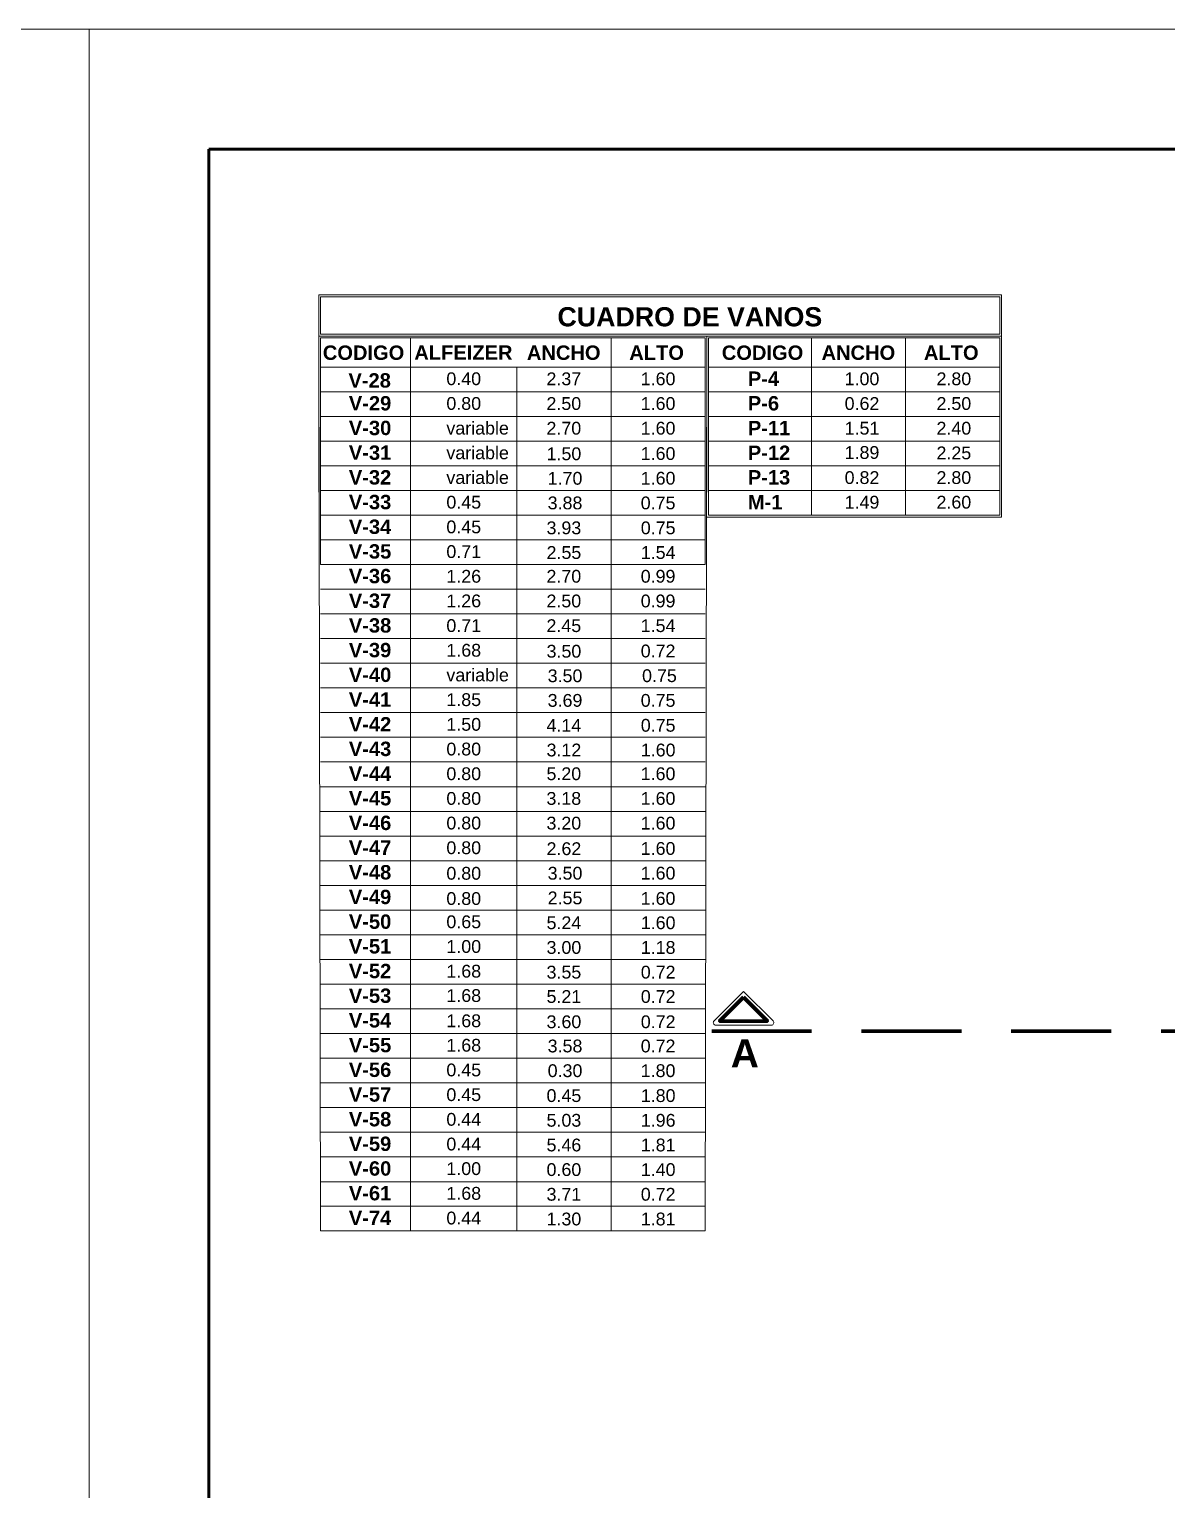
# Model space of a CAD drawing. Header units: inches. Extents: x 140 to 978, y -82 to 38.
# Drawn here: x 671.15 to 685.39, y 13.37 to 31.65 of the extents above; entities that cross this region are included whole.
import ezdxf

# ---------------------------------------------------------------- set-up
doc = ezdxf.new("R2010")
doc.units = ezdxf.units.IN
doc.header["$MEASUREMENT"] = 0
doc.linetypes.add('DASHED', pattern=[0.75, 0.5, -0.25])
for name, color, linetype, lineweight in [('UNSAAC CUBIERTAS', 22, 'Continuous', 0), ('UNSAAC- ROTULO', 7, 'Continuous', 60), ('UNSAAC-CORTE ESTRUCTURA', 7, 'Continuous', 70), ('UNSAAC-LINEA DE CORTE', 7, 'Continuous', 70), ('UNSAAC-TEXTOS', 250, 'Continuous', 0)]:
    doc.layers.add(name, color=color, linetype=linetype, lineweight=lineweight)
doc.styles.add('Estilo_Generado_1', font='arial.ttf')
doc.styles.add('Estilo_Generado_3', font='')
doc.styles.get("Standard").update_dxf_attribs({"font": 'arial.ttf'})
doc.styles.get('Estilo_Generado_3').set_extended_font_data('Arial', bold=True)

msp = doc.modelspace()

# ---------------------------------------------------------------- linework, layer by layer
at = {"layer": 'UNSAAC CUBIERTAS', "ltscale": 1.75}
msp.add_lwpolyline([(680.458, 19.24), (680.088, 19.609), (679.719, 19.24, 0.668179), (679.74, 19.188), (680.437, 19.188, 0.668179)], format="xyb", close=True, dxfattribs=at)
at = {"layer": 'UNSAAC- ROTULO', "color": 5, "lineweight": 0, "flags": 128}
for points in [[(595.395, 31.651), (671.895, 31.651), (671.895, -22.349), (595.395, -22.349)], [(671.895, 31.651), (748.395, 31.651), (748.395, -22.349), (671.895, -22.349)]]:
    msp.add_lwpolyline(points, close=True, dxfattribs=at)
at = {"layer": 'UNSAAC- ROTULO'}
msp.add_lwpolyline([(673.395, 30.151), (746.895, 30.151), (746.895, -20.849), (673.395, -20.849)], close=True, dxfattribs=at)
at = {"layer": 'UNSAAC-CORTE ESTRUCTURA', "ltscale": 2.5}
msp.add_lwpolyline([(680.088, 19.538), (679.788, 19.238), (680.388, 19.238)], close=True, dxfattribs=at)
at = {"layer": 'UNSAAC-LINEA DE CORTE', "linetype": 'DASHED', "ltscale": 2.5}
msp.add_line((679.691, 19.113), (739.094, 19.113), dxfattribs=at)
at = {"layer": 'UNSAAC-TEXTOS', "linetype": 'Continuous'}
for p, q in [((674.771, 28.327), (683.319, 28.327)), ((674.771, 25.858), (674.771, 28.327)), ((674.792, 27.836), (674.792, 28.303)), ((674.792, 28.303), (683.298, 28.303)), ((683.298, 27.836), (683.298, 28.303)), ((683.319, 27.812), (683.319, 28.327)), ((679.867, 27.812), (674.771, 27.812)), ((674.792, 16.612), (674.771, 27.788)), ((674.792, 27.836), (683.298, 27.836)), ((674.792, 27.788), (679.609, 27.788)), ((674.792, 24.952), (674.792, 27.788)), ((675.92, 24.952), (675.92, 27.788)), ((678.429, 24.952), (678.429, 27.788)), ((679.609, 24.952), (679.609, 27.788)), ((679.609, 16.612), (679.63, 27.788)), ((679.63, 25.858), (679.63, 27.812)), ((679.651, 27.788), (680.938, 27.788)), ((679.651, 25.57), (679.651, 27.788)), ((683.319, 27.812), (679.867, 27.812)), ((680.938, 25.57), (680.938, 27.788)), ((680.938, 27.788), (683.298, 27.788)), ((682.118, 25.57), (682.118, 27.788)), ((683.298, 25.57), (683.298, 27.788)), ((683.298, 25.57), (683.298, 27.788)), ((683.319, 25.858), (683.319, 27.812)), ((683.319, 25.546), (683.319, 27.788)), ((679.609, 27.423), (674.792, 27.423)), ((677.249, 16.612), (677.249, 27.423)), ((680.938, 27.423), (679.651, 27.423)), ((683.298, 27.423), (680.938, 27.423)), ((679.609, 27.114), (674.792, 27.114)), ((683.298, 27.114), (679.651, 27.114)), ((679.609, 26.806), (674.792, 26.806)), ((683.298, 26.806), (679.651, 26.806)), ((679.609, 26.497), (674.792, 26.497)), ((679.609, 26.497), (674.792, 26.497)), ((679.609, 26.497), (674.792, 26.497)), ((683.298, 26.497), (679.651, 26.497)), ((683.298, 26.497), (679.651, 26.497)), ((679.609, 26.188), (674.792, 26.188)), ((683.298, 26.188), (679.651, 26.188)), ((679.609, 25.879), (674.792, 25.879)), ((683.298, 25.879), (679.651, 25.879)), ((683.298, 25.879), (679.651, 25.879)), ((679.609, 25.57), (674.792, 25.57)), ((679.63, 25.546), (683.319, 25.546)), ((683.298, 25.57), (679.651, 25.57)), ((679.609, 25.261), (674.792, 25.261)), ((675.92, 22.481), (675.92, 25.317)), ((678.429, 22.481), (678.429, 25.317)), ((679.609, 24.952), (674.792, 24.952)), ((679.609, 24.643), (674.792, 24.643)), ((679.609, 24.334), (674.792, 24.334)), ((679.609, 24.026), (674.792, 24.026)), ((679.609, 24.026), (674.792, 24.026)), ((679.609, 24.026), (674.792, 24.026)), ((679.609, 23.717), (674.792, 23.717)), ((679.609, 23.408), (674.792, 23.408)), ((679.609, 23.099), (674.792, 23.099)), ((679.609, 22.79), (674.792, 22.79)), ((675.92, 20.01), (675.92, 22.846)), ((678.429, 20.01), (678.429, 22.846)), ((679.609, 22.481), (674.792, 22.481)), ((679.609, 22.172), (674.792, 22.172)), ((675.92, 19.392), (675.92, 22.228)), ((675.92, 19.392), (675.92, 22.228)), ((675.92, 19.392), (675.92, 22.228)), ((678.429, 19.392), (678.429, 22.228)), ((678.429, 19.392), (678.429, 22.228)), ((678.429, 19.392), (678.429, 22.228)), ((679.609, 21.863), (674.792, 21.863)), ((675.92, 16.612), (675.92, 21.919)), ((678.429, 16.612), (678.429, 21.919)), ((679.609, 21.554), (674.792, 21.554)), ((679.609, 21.554), (674.792, 21.554)), ((679.609, 21.554), (674.792, 21.554)), ((679.609, 21.246), (674.792, 21.246)), ((679.609, 20.937), (674.792, 20.937)), ((679.609, 20.628), (674.792, 20.628)), ((679.609, 20.319), (674.792, 20.319)), ((679.609, 20.01), (674.792, 20.01)), ((679.609, 20.01), (674.792, 20.01)), ((679.609, 19.701), (674.792, 19.701)), ((679.609, 19.701), (674.792, 19.701)), ((679.609, 19.392), (674.792, 19.392)), ((679.609, 19.392), (674.792, 19.392)), ((679.609, 19.392), (674.792, 19.392)), ((679.609, 19.392), (674.792, 19.392)), ((679.609, 19.083), (674.792, 19.083)), ((679.609, 19.083), (674.792, 19.083)), ((679.609, 19.083), (674.792, 19.083)), ((679.609, 18.774), (674.792, 18.774)), ((679.609, 18.465), (674.792, 18.465)), ((679.609, 18.156), (674.792, 18.156)), ((679.609, 17.847), (674.792, 17.847)), ((679.609, 17.847), (674.792, 17.847)), ((679.609, 17.538), (674.792, 17.538)), ((679.609, 17.538), (674.792, 17.538)), ((679.609, 17.229), (674.792, 17.229)), ((679.609, 17.229), (674.792, 17.229)), ((679.609, 17.229), (674.792, 17.229)), ((679.609, 17.229), (674.792, 17.229)), ((679.609, 16.921), (674.792, 16.921)), ((679.609, 16.921), (674.792, 16.921)), ((679.609, 16.921), (674.792, 16.921)), ((679.609, 16.921), (674.792, 16.921)), ((679.609, 16.921), (674.792, 16.921)), ((679.609, 16.921), (674.792, 16.921)), ((679.609, 16.612), (674.792, 16.612)), ((679.609, 16.612), (674.792, 16.612))]:
    msp.add_line(p, q, dxfattribs=at)

# ---------------------------------------------------------------- texts
at = {"layer": 'UNSAAC-CORTE ESTRUCTURA', "insert": (680.281, 19.009), "char_height": 0.35, "width": 0.398, "attachment_point": 3, "rotation": 360}
msp.add_mtext('{\\fSwis721 Ex BT|b1|i0|c0|p34;A}', dxfattribs=at)
at = {"layer": 'UNSAAC-TEXTOS', "linetype": 'Continuous'}
for s, insert, char_height, attachment_point, style in [('{CUADRO DE VANOS}', (679.416, 28.051), 0.24, 5, 'Estilo_Generado_3'), ('CODIGO', (675.331, 27.602), 0.18, 5, 'Estilo_Generado_3'), ('{ALFEIZER}', (676.581, 27.605), 0.18, 5, 'Estilo_Generado_3'), ('{ANCHO}', (677.837, 27.602), 0.18, 5, 'Estilo_Generado_3'), ('{ALTO}', (679, 27.602), 0.18, 5, 'Estilo_Generado_3'), ('{CODIGO}', (680.326, 27.602), 0.18, 5, 'Estilo_Generado_3'), ('{ANCHO}', (681.526, 27.602), 0.18, 5, 'Estilo_Generado_3'), ('{ALTO}', (682.689, 27.602), 0.18, 5, 'Estilo_Generado_3'), ('V-28', (675.142, 27.255), 0.18, 4, 'Estilo_Generado_3'), ('0.40', (676.368, 27.276), 0.16, 4, 'Estilo_Generado_1'), ('2.37', (677.621, 27.275), 0.16, 4, 'Estilo_Generado_1'), ('1.60', (678.801, 27.275), 0.16, 4, 'Estilo_Generado_1'), ('P-4', (680.142, 27.278), 0.18, 4, 'Estilo_Generado_3'), ('1.00', (681.354, 27.275), 0.16, 4, 'Estilo_Generado_1'), ('2.80', (682.504, 27.275), 0.16, 4, 'Estilo_Generado_1'), ('V-29', (675.147, 26.969), 0.18, 4, 'Estilo_Generado_3'), ('P-6', (680.142, 26.969), 0.18, 4, 'Estilo_Generado_3'), ('0.80', (676.368, 26.967), 0.16, 4, 'Estilo_Generado_1'), ('{\\fArial|b0|i0|c0|p34;2.50}', (677.621, 26.966), 0.16, 4, 'Estilo_Generado_1'), ('1.60', (678.801, 26.966), 0.16, 4, 'Estilo_Generado_1'), ('0.62', (681.354, 26.966), 0.16, 4, 'Estilo_Generado_1'), ('2.50', (682.504, 26.966), 0.16, 4, 'Estilo_Generado_1'), ('V-30', (675.147, 26.66), 0.18, 4, 'Estilo_Generado_3'), ('variable', (676.368, 26.658), 0.16, 4, 'Estilo_Generado_1'), ('2.70', (677.621, 26.657), 0.16, 4, 'Estilo_Generado_1'), ('1.60', (678.801, 26.657), 0.16, 4, 'Estilo_Generado_1'), ('P-{\\fArial|b1|i0|c0|p34;11}', (680.142, 26.66), 0.18, 4, 'Estilo_Generado_3'), ('1.51', (681.354, 26.657), 0.16, 4, 'Estilo_Generado_1'), ('{\\fArial|b0|i0|c0|p34;2.40}', (682.504, 26.657), 0.16, 4, 'Estilo_Generado_1'), ('V-31', (675.147, 26.351), 0.18, 4, 'Estilo_Generado_3'), ('variable', (676.368, 26.349), 0.16, 4, 'Estilo_Generado_1'), ('1.50', (677.622, 26.337), 0.16, 4, 'Estilo_Generado_1'), ('1.60', (678.801, 26.34), 0.16, 4, 'Estilo_Generado_1'), ('P-{\\fArial|b1|i0|c0|p34;12}', (680.142, 26.351), 0.18, 4, 'Estilo_Generado_3'), ('1.89', (681.354, 26.353), 0.16, 4, 'Estilo_Generado_1'), ('2.25', (682.504, 26.348), 0.16, 4, 'Estilo_Generado_1'), ('V-32', (675.147, 26.042), 0.18, 4, 'Estilo_Generado_3'), ('variable', (676.368, 26.04), 0.16, 4, 'Estilo_Generado_1'), ('1.70', (677.636, 26.03), 0.16, 4, 'Estilo_Generado_1'), ('1.60', (678.801, 26.031), 0.16, 4, 'Estilo_Generado_1'), ('P-{\\fArial|b1|i0|c0|p34;13}', (680.142, 26.042), 0.18, 4, 'Estilo_Generado_3'), ('0.82', (681.354, 26.039), 0.16, 4, 'Estilo_Generado_1'), ('{\\fArial|b0|i0|c0|p34;2.80}', (682.504, 26.039), 0.16, 4, 'Estilo_Generado_1'), ('V-33', (675.147, 25.733), 0.18, 4, 'Estilo_Generado_3'), ('0.45', (676.368, 25.731), 0.16, 4, 'Estilo_Generado_1'), ('3.88', (677.636, 25.722), 0.16, 4, 'Estilo_Generado_1'), ('0.75', (678.801, 25.722), 0.16, 4, 'Estilo_Generado_1'), ('M-1', (680.142, 25.733), 0.18, 4, 'Estilo_Generado_3'), ('1.49', (681.354, 25.731), 0.16, 4, 'Estilo_Generado_1'), ('2.60', (682.504, 25.731), 0.16, 4, 'Estilo_Generado_1'), ('V-34', (675.147, 25.424), 0.18, 4, 'Estilo_Generado_3'), ('0.45', (676.368, 25.422), 0.16, 4, 'Estilo_Generado_1'), ('{\\fArial|b0|i0|c0|p34;3.93}', (677.622, 25.41), 0.16, 4, 'Estilo_Generado_1'), ('0.75', (678.802, 25.41), 0.16, 4, 'Estilo_Generado_1'), ('V-35', (675.147, 25.115), 0.18, 4, 'Estilo_Generado_3'), ('0.71', (676.368, 25.113), 0.16, 4, 'Estilo_Generado_1'), ('2.55', (677.622, 25.101), 0.16, 4, 'Estilo_Generado_1'), ('1.54', (678.802, 25.101), 0.16, 4, 'Estilo_Generado_1'), ('V-36', (675.147, 24.807), 0.18, 4, 'Estilo_Generado_3'), ('1.26', (676.368, 24.804), 0.16, 4, 'Estilo_Generado_1'), ('2.70', (677.621, 24.804), 0.16, 4, 'Estilo_Generado_1'), ('0.99', (678.801, 24.804), 0.16, 4, 'Estilo_Generado_1'), ('V-37', (675.147, 24.498), 0.18, 4, 'Estilo_Generado_3'), ('1.26', (676.368, 24.496), 0.16, 4, 'Estilo_Generado_1'), ('{\\fArial|b0|i0|c0|p34;2.50}', (677.621, 24.495), 0.16, 4, 'Estilo_Generado_1'), ('0.99', (678.801, 24.495), 0.16, 4, 'Estilo_Generado_1'), ('V-38', (675.147, 24.189), 0.18, 4, 'Estilo_Generado_3'), ('0.71', (676.368, 24.187), 0.16, 4, 'Estilo_Generado_1'), ('2.45', (677.621, 24.186), 0.16, 4, 'Estilo_Generado_1'), ('1.54', (678.801, 24.186), 0.16, 4, 'Estilo_Generado_1'), ('V-39', (675.147, 23.88), 0.18, 4, 'Estilo_Generado_3'), ('1.68', (676.368, 23.878), 0.16, 4, 'Estilo_Generado_1'), ('3.50', (677.622, 23.866), 0.16, 4, 'Estilo_Generado_1'), ('0.72', (678.801, 23.869), 0.16, 4, 'Estilo_Generado_1'), ('V-40', (675.147, 23.571), 0.18, 4, 'Estilo_Generado_3'), ('variable', (676.368, 23.569), 0.16, 4, 'Estilo_Generado_1'), ('3.50', (677.636, 23.559), 0.16, 4, 'Estilo_Generado_1'), ('0.75', (678.818, 23.56), 0.16, 4, 'Estilo_Generado_1'), ('V-41', (675.147, 23.262), 0.18, 4, 'Estilo_Generado_3'), ('1.85', (676.368, 23.26), 0.16, 4, 'Estilo_Generado_1'), ('3.69', (677.636, 23.251), 0.16, 4, 'Estilo_Generado_1'), ('0.75', (678.801, 23.251), 0.16, 4, 'Estilo_Generado_1'), ('V-42', (675.147, 22.953), 0.18, 4, 'Estilo_Generado_3'), ('1.50', (676.368, 22.951), 0.16, 4, 'Estilo_Generado_1'), ('{\\fArial|b0|i0|c0|p34;4.14}', (677.622, 22.939), 0.16, 4, 'Estilo_Generado_1'), ('0.75', (678.802, 22.939), 0.16, 4, 'Estilo_Generado_1'), ('V-43', (675.147, 22.644), 0.18, 4, 'Estilo_Generado_3'), ('0.80', (676.368, 22.642), 0.16, 4, 'Estilo_Generado_1'), ('3.12', (677.622, 22.63), 0.16, 4, 'Estilo_Generado_1'), ('1.60', (678.802, 22.63), 0.16, 4, 'Estilo_Generado_1'), ('V-44', (675.147, 22.335), 0.18, 4, 'Estilo_Generado_3'), ('0.80', (676.368, 22.333), 0.16, 4, 'Estilo_Generado_1'), ('5.20', (677.621, 22.333), 0.16, 4, 'Estilo_Generado_1'), ('1.60', (678.801, 22.333), 0.16, 4, 'Estilo_Generado_1'), ('V-45', (675.147, 22.027), 0.18, 4, 'Estilo_Generado_3'), ('0.80', (676.368, 22.024), 0.16, 4, 'Estilo_Generado_1'), ('{\\fArial|b0|i0|c0|p34;3.18}', (677.621, 22.024), 0.16, 4, 'Estilo_Generado_1'), ('1.60', (678.801, 22.024), 0.16, 4, 'Estilo_Generado_1'), ('V-46', (675.147, 21.718), 0.18, 4, 'Estilo_Generado_3'), ('0.80', (676.368, 21.716), 0.16, 4, 'Estilo_Generado_1'), ('3.20', (677.621, 21.715), 0.16, 4, 'Estilo_Generado_1'), ('1.60', (678.801, 21.715), 0.16, 4, 'Estilo_Generado_1'), ('V-47', (675.147, 21.409), 0.18, 4, 'Estilo_Generado_3'), ('0.80', (676.368, 21.407), 0.16, 4, 'Estilo_Generado_1'), ('2.62', (677.622, 21.395), 0.16, 4, 'Estilo_Generado_1'), ('1.60', (678.801, 21.398), 0.16, 4, 'Estilo_Generado_1'), ('V-48', (675.147, 21.1), 0.18, 4, 'Estilo_Generado_3'), ('0.80', (676.368, 21.087), 0.16, 4, 'Estilo_Generado_1'), ('3.50', (677.636, 21.088), 0.16, 4, 'Estilo_Generado_1'), ('1.60', (678.801, 21.089), 0.16, 4, 'Estilo_Generado_1'), ('V-49', (675.147, 20.791), 0.18, 4, 'Estilo_Generado_3'), ('0.80', (676.368, 20.771), 0.16, 4, 'Estilo_Generado_1'), ('2.55', (677.636, 20.779), 0.16, 4, 'Estilo_Generado_1'), ('1.60', (678.801, 20.773), 0.16, 4, 'Estilo_Generado_1'), ('V-50', (675.147, 20.482), 0.18, 4, 'Estilo_Generado_3'), ('0.65', (676.368, 20.48), 0.16, 4, 'Estilo_Generado_1'), ('{\\fArial|b0|i0|c0|p34;5.24}', (677.622, 20.468), 0.16, 4, 'Estilo_Generado_1'), ('1.60', (678.802, 20.468), 0.16, 4, 'Estilo_Generado_1'), ('V-51', (675.147, 20.173), 0.18, 4, 'Estilo_Generado_3'), ('1.00', (676.368, 20.171), 0.16, 4, 'Estilo_Generado_1'), ('3.00', (677.622, 20.159), 0.16, 4, 'Estilo_Generado_1'), ('1.18', (678.802, 20.159), 0.16, 4, 'Estilo_Generado_1'), ('V-52', (675.147, 19.864), 0.18, 4, 'Estilo_Generado_3'), ('1.68', (676.368, 19.862), 0.16, 4, 'Estilo_Generado_1'), ('{\\fArial|b0|i0|c0|p34;3.55}', (677.622, 19.85), 0.16, 4, 'Estilo_Generado_1'), ('0.72', (678.802, 19.85), 0.16, 4, 'Estilo_Generado_1'), ('V-53', (675.147, 19.555), 0.18, 4, 'Estilo_Generado_3'), ('V-', (675.147, 19.555), 0.18, 4, 'Estilo_Generado_3'), ('1.68', (676.368, 19.557), 0.16, 4, 'Estilo_Generado_1'), ('{\\fArial|b0|i0|c0|p34;5.21}', (677.622, 19.545), 0.16, 4, 'Estilo_Generado_1'), ('0.72', (678.802, 19.545), 0.16, 4, 'Estilo_Generado_1'), ('V-54', (675.147, 19.247), 0.18, 4, 'Estilo_Generado_3'), ('1.68', (676.368, 19.241), 0.16, 4, 'Estilo_Generado_1'), ('{\\fArial|b0|i0|c0|p34;3.60}', (677.622, 19.229), 0.16, 4, 'Estilo_Generado_1'), ('0.72', (678.802, 19.229), 0.16, 4, 'Estilo_Generado_1'), ('V-55', (675.147, 18.937), 0.18, 4, 'Estilo_Generado_3'), ('1.68', (676.368, 18.935), 0.16, 4, 'Estilo_Generado_1'), ('0.72', (678.801, 18.926), 0.16, 4, 'Estilo_Generado_1'), ('3.58', (677.636, 18.926), 0.16, 4, 'Estilo_Generado_1'), ('V-56', (675.147, 18.628), 0.18, 4, 'Estilo_Generado_3'), ('0.45', (676.368, 18.626), 0.16, 4, 'Estilo_Generado_1'), ('0.30', (677.636, 18.617), 0.16, 4, 'Estilo_Generado_1'), ('1.80', (678.801, 18.617), 0.16, 4, 'Estilo_Generado_1'), ('V-57', (675.147, 18.319), 0.18, 4, 'Estilo_Generado_3'), ('0.45', (676.368, 18.317), 0.16, 4, 'Estilo_Generado_1'), ('{\\fArial|b0|i0|c0|p34;0.45}', (677.622, 18.305), 0.16, 4, 'Estilo_Generado_1'), ('1.80', (678.802, 18.305), 0.16, 4, 'Estilo_Generado_1'), ('V-58', (675.147, 18.01), 0.18, 4, 'Estilo_Generado_3'), ('0.44', (676.368, 18.008), 0.16, 4, 'Estilo_Generado_1'), ('5.03', (677.622, 17.996), 0.16, 4, 'Estilo_Generado_1'), ('1.96', (678.802, 17.996), 0.16, 4, 'Estilo_Generado_1'), ('V-59', (675.147, 17.702), 0.18, 4, 'Estilo_Generado_3'), ('0.44', (676.368, 17.699), 0.16, 4, 'Estilo_Generado_1'), ('{\\fArial|b0|i0|c0|p34;5.46}', (677.622, 17.687), 0.16, 4, 'Estilo_Generado_1'), ('1.81', (678.802, 17.687), 0.16, 4, 'Estilo_Generado_1'), ('V-60', (675.147, 17.393), 0.18, 4, 'Estilo_Generado_3'), ('V-', (675.147, 17.393), 0.18, 4, 'Estilo_Generado_3'), ('1.00', (676.368, 17.391), 0.16, 4, 'Estilo_Generado_1'), ('{\\fArial|b0|i0|c0|p34;0.60}', (677.622, 17.379), 0.16, 4, 'Estilo_Generado_1'), ('1.40', (678.802, 17.379), 0.16, 4, 'Estilo_Generado_1'), ('V-61', (675.147, 17.084), 0.18, 4, 'Estilo_Generado_3'), ('1.68', (676.368, 17.082), 0.16, 4, 'Estilo_Generado_1'), ('{\\fArial|b0|i0|c0|p34;3.71}', (677.622, 17.07), 0.16, 4, 'Estilo_Generado_1'), ('0.72', (678.802, 17.07), 0.16, 4, 'Estilo_Generado_1'), ('V-74', (675.147, 16.775), 0.18, 4, 'Estilo_Generado_3'), ('0.44', (676.368, 16.773), 0.16, 4, 'Estilo_Generado_1'), ('{\\fArial|b0|i0|c0|p34;1.30}', (677.622, 16.761), 0.16, 4, 'Estilo_Generado_1'), ('1.81', (678.802, 16.761), 0.16, 4, 'Estilo_Generado_1')]:
    msp.add_mtext(s, dxfattribs=dict(at, insert=insert, char_height=char_height, attachment_point=attachment_point, style=style))

doc.saveas('drawing.dxf')
